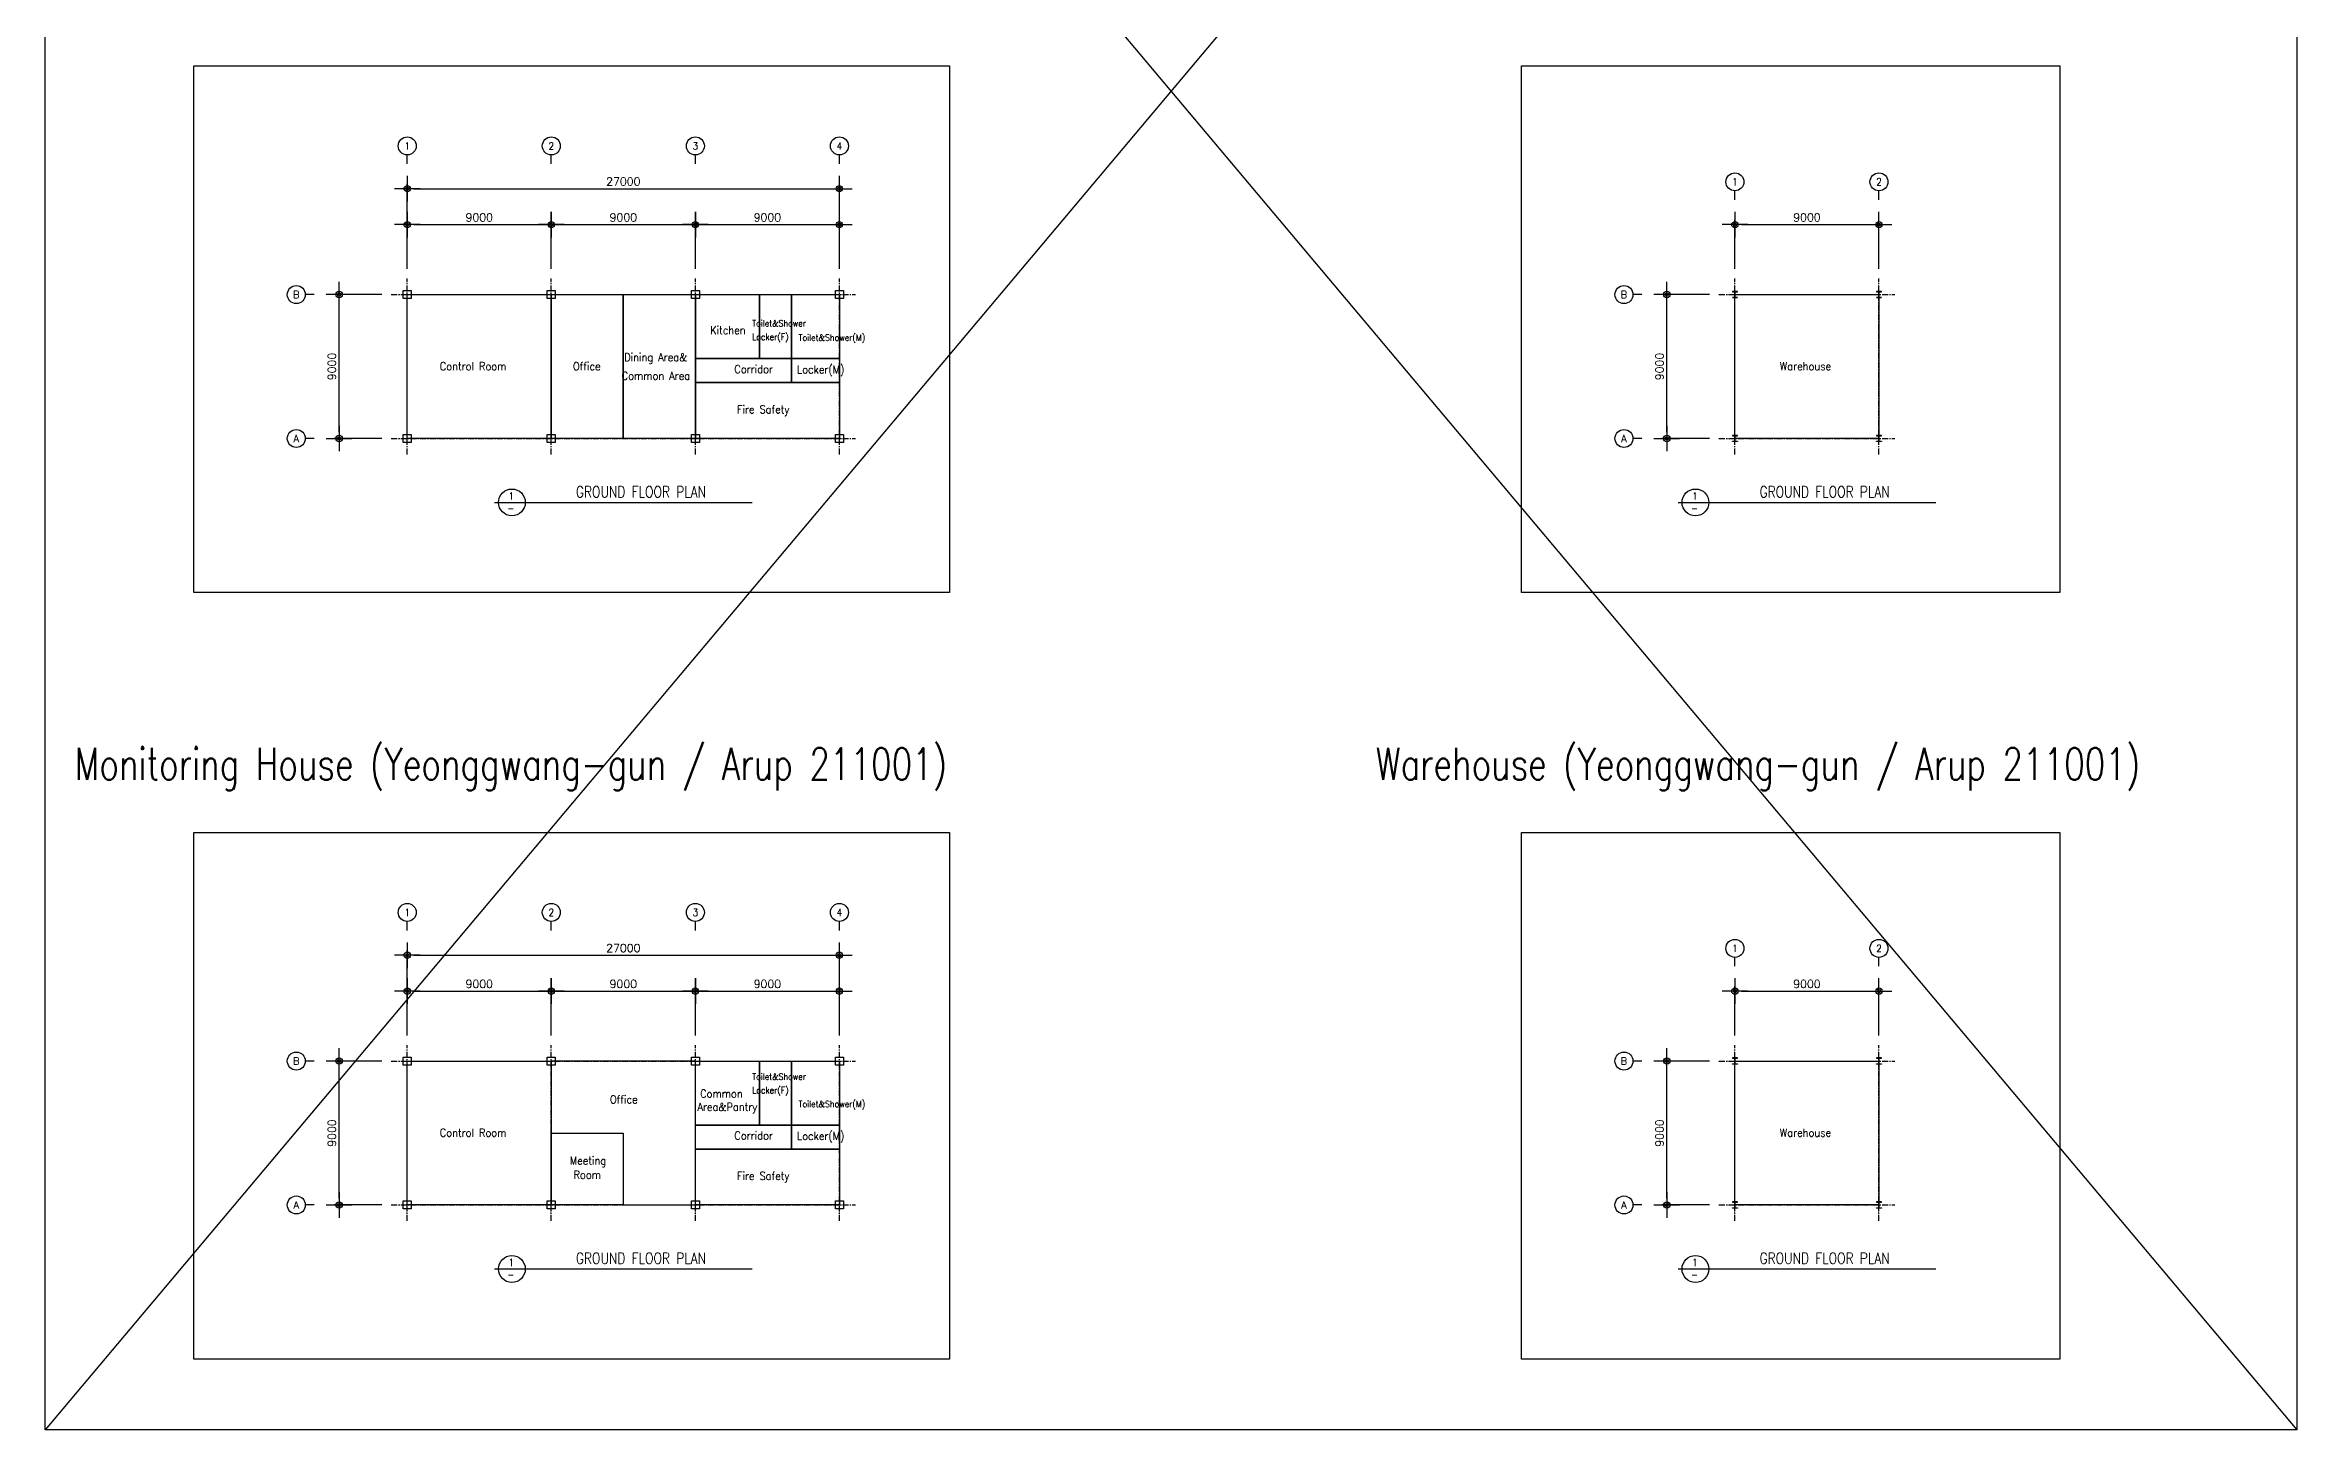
# Model space of a CAD drawing. Header units: millimetres. Extents: x 1547303 to 2238727, y -106680 to 167950.
# Drawn here: x 1641027 to 1781740, y -86151 to 446 of the extents above; entities that cross this region are included whole.
import ezdxf
from ezdxf.enums import TextEntityAlignment as Align

# ---------------------------------------------------------------- set-up
doc = ezdxf.new("R2010")
doc.units = ezdxf.units.MM
doc.header["$LTSCALE"] = 150
doc.linetypes.add('CENTERX2', pattern=[4, 2.5, -0.5, 0.5, -0.5])
doc.layers.get('Defpoints').update_dxf_attribs({"color": 140})
for name, color, linetype in [('0S_Layout', 2, 'Continuous'), ('0S_Steel Col', 2, 'Continuous'), ('7TEXT', 7, 'Continuous'), ('CEN_LINE', 1, 'CENTERX2'), ('DIM', 7, 'Continuous'), ('SYM', 7, 'Continuous'), ('TEXT', 4, 'Continuous'), ('TXT', 2, 'Continuous')]:
    doc.layers.add(name, color=color, linetype=linetype)
doc.styles.add('RomanS', font='romans.shx', dxfattribs={"bigfont": 'whgtxt.shx'})
doc.styles.add('ROMANT', font='ROMANT')
doc.styles.get("Standard").update_dxf_attribs({"font": 'romans.shx', "width": 0.75, "bigfont": 'whgtxt.shx'})
doc.dimstyles.new('HYUN', dxfattribs={"dimscale": 80, "dimtxt": 3, "dimasz": 1, "dimexe": 1.5, "dimexo": 3, "dimgap": 1, "dimtad": 1, "dimdec": 0, "dimzin": 0, "dimdsep": 46, "dimtxsty": 'RomanS', "dimblk": 'd_dot', "dimcen": -1, "dimclrd": 256, "dimclre": 256, "dimclrt": 3, "dimadec": 0, "dimazin": 0, "dimtfac": 1, "dimtdec": 0, "dimtix": 1, "dimtmove": 2, "dimatfit": 3, "dimfxl": 1.5, "dimtolj": 1, "dimtzin": 0, "dimarcsym": 0})

# ---------------------------------------------------------------- blocks, each defined once
blk = doc.blocks.new('d_dot')
for p, q in [((-2, 0), (2, 0)), ((0, -2), (0, 2))]:
    blk.add_line(p, q)
for radius in [0.5, 0.25]:
    blk.add_circle((0, 0), radius)
blk = doc.blocks.new('*D29')
at = {"layer": 'Defpoints', "color": 0}
for p in [(1672662, -10784), (1663662, -14156), (1672662, -14156)]:
    blk.add_point(p, dxfattribs=at)
at = {"layer": 'DIM', "lineweight": -2}
for p, q in [((1663662, -13556), (1663662, -10484)), ((1664062, -10784), (1672262, -10784)), ((1672662, -13556), (1672662, -10484))]:
    blk.add_line(p, q, dxfattribs=at)
at = {"layer": 'DIM', "lineweight": -2, "xscale": 400, "yscale": 400, "zscale": 400, "rotation": 180}
blk.add_blockref('d_dot', (1663662, -10784), dxfattribs=at)
at = {"layer": 'DIM', "lineweight": -2, "xscale": 400, "yscale": 400, "zscale": 400}
blk.add_blockref('d_dot', (1672662, -10784), dxfattribs=at)
at = {"layer": 'DIM', "color": 3, "insert": (1668162, -10334), "char_height": 500, "attachment_point": 5, "style": 'RomanS'}
blk.add_mtext('\\A1;9000', dxfattribs=at)
blk = doc.blocks.new('*D30')
at = {"layer": 'Defpoints', "color": 0}
for p in [(1659403, -15156), (1662662, -15156), (1662662, -24156)]:
    blk.add_point(p, dxfattribs=at)
at = {"layer": 'DIM', "lineweight": -2}
for p, q in [((1662062, -15156), (1659103, -15156)), ((1659403, -23756), (1659403, -15556)), ((1662062, -24156), (1659103, -24156))]:
    blk.add_line(p, q, dxfattribs=at)
at = {"layer": 'DIM', "lineweight": -2, "xscale": 400, "yscale": 400, "zscale": 400}
for p, rotation in [((1659403, -15156), 90), ((1659403, -24156), 270)]:
    blk.add_blockref('d_dot', p, dxfattribs=dict(at, rotation=rotation))
at = {"layer": 'DIM', "color": 3, "insert": (1658953, -19656), "char_height": 500, "attachment_point": 5, "rotation": 90, "style": 'RomanS'}
blk.add_mtext('\\A1;9000', dxfattribs=at)
blk = doc.blocks.new('*D31')
at = {"layer": 'Defpoints', "color": 0}
for p in [(1690662, -8539), (1663662, -14156), (1690662, -14156)]:
    blk.add_point(p, dxfattribs=at)
at = {"layer": 'DIM', "lineweight": -2}
for p, q in [((1663662, -13556), (1663662, -8239)), ((1690662, -13556), (1690662, -8239)), ((1664062, -8539), (1690262, -8539))]:
    blk.add_line(p, q, dxfattribs=at)
at = {"layer": 'DIM', "lineweight": -2, "xscale": 400, "yscale": 400, "zscale": 400, "rotation": 180}
blk.add_blockref('d_dot', (1663662, -8539), dxfattribs=at)
at = {"layer": 'DIM', "lineweight": -2, "xscale": 400, "yscale": 400, "zscale": 400}
blk.add_blockref('d_dot', (1690662, -8539), dxfattribs=at)
at = {"layer": 'DIM', "color": 3, "insert": (1677162, -8089), "char_height": 500, "attachment_point": 5, "style": 'RomanS'}
blk.add_mtext('\\A1;27000', dxfattribs=at)
blk = doc.blocks.new('*D32')
at = {"layer": 'Defpoints', "color": 0}
for p in [(1681662, -10784), (1672662, -14156), (1681662, -14156)]:
    blk.add_point(p, dxfattribs=at)
at = {"layer": 'DIM', "lineweight": -2}
for p, q in [((1672662, -13556), (1672662, -10484)), ((1673062, -10784), (1681262, -10784)), ((1681662, -13556), (1681662, -10484))]:
    blk.add_line(p, q, dxfattribs=at)
at = {"layer": 'DIM', "lineweight": -2, "xscale": 400, "yscale": 400, "zscale": 400, "rotation": 180}
blk.add_blockref('d_dot', (1672662, -10784), dxfattribs=at)
at = {"layer": 'DIM', "lineweight": -2, "xscale": 400, "yscale": 400, "zscale": 400}
blk.add_blockref('d_dot', (1681662, -10784), dxfattribs=at)
at = {"layer": 'DIM', "color": 3, "insert": (1677162, -10334), "char_height": 500, "attachment_point": 5, "style": 'RomanS'}
blk.add_mtext('\\A1;9000', dxfattribs=at)
blk = doc.blocks.new('*D33')
at = {"layer": 'Defpoints', "color": 0}
for p in [(1690662, -10784), (1681662, -14156), (1690662, -14156)]:
    blk.add_point(p, dxfattribs=at)
at = {"layer": 'DIM', "lineweight": -2}
for p, q in [((1681662, -13556), (1681662, -10484)), ((1682062, -10784), (1690262, -10784)), ((1690662, -13556), (1690662, -10484))]:
    blk.add_line(p, q, dxfattribs=at)
at = {"layer": 'DIM', "lineweight": -2, "xscale": 400, "yscale": 400, "zscale": 400, "rotation": 180}
blk.add_blockref('d_dot', (1681662, -10784), dxfattribs=at)
at = {"layer": 'DIM', "lineweight": -2, "xscale": 400, "yscale": 400, "zscale": 400}
blk.add_blockref('d_dot', (1690662, -10784), dxfattribs=at)
at = {"layer": 'DIM', "color": 3, "insert": (1686162, -10334), "char_height": 500, "attachment_point": 5, "style": 'RomanS'}
blk.add_mtext('\\A1;9000', dxfattribs=at)
blk = doc.blocks.new('*D34')
at = {"layer": 'Defpoints', "color": 0}
for p in [(1742363, -15156), (1745622, -15156), (1745622, -24156)]:
    blk.add_point(p, dxfattribs=at)
at = {"layer": 'DIM', "lineweight": -2}
for p, q in [((1745022, -15156), (1742063, -15156)), ((1742363, -23756), (1742363, -15556)), ((1745022, -24156), (1742063, -24156))]:
    blk.add_line(p, q, dxfattribs=at)
at = {"layer": 'DIM', "lineweight": -2, "xscale": 400, "yscale": 400, "zscale": 400}
for p, rotation in [((1742363, -15156), 90), ((1742363, -24156), 270)]:
    blk.add_blockref('d_dot', p, dxfattribs=dict(at, rotation=rotation))
at = {"layer": 'DIM', "color": 3, "insert": (1741913, -19656), "char_height": 500, "attachment_point": 5, "rotation": 90, "style": 'RomanS'}
blk.add_mtext('\\A1;9000', dxfattribs=at)
blk = doc.blocks.new('*D35')
at = {"layer": 'Defpoints', "color": 0}
for p in [(1755622, -10784), (1746622, -14156), (1755622, -14156)]:
    blk.add_point(p, dxfattribs=at)
at = {"layer": 'DIM', "lineweight": -2}
for p, q in [((1746622, -13556), (1746622, -10484)), ((1747022, -10784), (1755222, -10784)), ((1755622, -13556), (1755622, -10484))]:
    blk.add_line(p, q, dxfattribs=at)
at = {"layer": 'DIM', "lineweight": -2, "xscale": 400, "yscale": 400, "zscale": 400, "rotation": 180}
blk.add_blockref('d_dot', (1746622, -10784), dxfattribs=at)
at = {"layer": 'DIM', "lineweight": -2, "xscale": 400, "yscale": 400, "zscale": 400}
blk.add_blockref('d_dot', (1755622, -10784), dxfattribs=at)
at = {"layer": 'DIM', "color": 3, "insert": (1751122, -10334), "char_height": 500, "attachment_point": 5, "style": 'RomanS'}
blk.add_mtext('\\A1;9000', dxfattribs=at)
blk = doc.blocks.new('A$C56473683')
at = {"layer": '0S_Steel Col'}
for p, q in [((-25, 420), (-25, 400)), ((275, 420), (-25, 420)), ((-25, 400), (109, 400)), ((-25, 50), (109, 50)), ((-25, 30), (-25, 50)), ((275, 30), (-25, 30)), ((119, 60), (119, 390)), ((119, 225), (131, 225)), ((131, 390), (131, 60)), ((141, 400), (275, 400)), ((141, 50), (275, 50)), ((275, 400), (275, 420)), ((275, 50), (275, 30))]:
    blk.add_line(p, q, dxfattribs=at)
for centre, start, end in [((109, 390), 0, 90), ((109, 60), 270, 0), ((141, 390), 90, 180), ((141, 60), 180, 270)]:
    blk.add_arc(centre, 10, start, end, dxfattribs=at)
blk = doc.blocks.new('*D36')
at = {"layer": 'Defpoints', "color": 0}
for p in [(1672662, -58710), (1663662, -62083), (1672662, -62083)]:
    blk.add_point(p, dxfattribs=at)
at = {"layer": 'DIM', "lineweight": -2}
for p, q in [((1663662, -61483), (1663662, -58410)), ((1664062, -58710), (1672262, -58710)), ((1672662, -61483), (1672662, -58410))]:
    blk.add_line(p, q, dxfattribs=at)
at = {"layer": 'DIM', "lineweight": -2, "xscale": 400, "yscale": 400, "zscale": 400, "rotation": 180}
blk.add_blockref('d_dot', (1663662, -58710), dxfattribs=at)
at = {"layer": 'DIM', "lineweight": -2, "xscale": 400, "yscale": 400, "zscale": 400}
blk.add_blockref('d_dot', (1672662, -58710), dxfattribs=at)
at = {"layer": 'DIM', "color": 3, "insert": (1668162, -58260), "char_height": 500, "attachment_point": 5, "style": 'RomanS'}
blk.add_mtext('\\A1;9000', dxfattribs=at)
blk = doc.blocks.new('*D37')
at = {"layer": 'Defpoints', "color": 0}
for p in [(1659403, -63083), (1662662, -63083), (1662662, -72083)]:
    blk.add_point(p, dxfattribs=at)
at = {"layer": 'DIM', "lineweight": -2}
for p, q in [((1662062, -63083), (1659103, -63083)), ((1659403, -71683), (1659403, -63483)), ((1662062, -72083), (1659103, -72083))]:
    blk.add_line(p, q, dxfattribs=at)
at = {"layer": 'DIM', "lineweight": -2, "xscale": 400, "yscale": 400, "zscale": 400}
for p, rotation in [((1659403, -63083), 90), ((1659403, -72083), 270)]:
    blk.add_blockref('d_dot', p, dxfattribs=dict(at, rotation=rotation))
at = {"layer": 'DIM', "color": 3, "insert": (1658953, -67583), "char_height": 500, "attachment_point": 5, "rotation": 90, "style": 'RomanS'}
blk.add_mtext('\\A1;9000', dxfattribs=at)
blk = doc.blocks.new('*D38')
at = {"layer": 'Defpoints', "color": 0}
for p in [(1690662, -56466), (1663662, -62083), (1690662, -62083)]:
    blk.add_point(p, dxfattribs=at)
at = {"layer": 'DIM', "lineweight": -2}
for p, q in [((1663662, -61483), (1663662, -56166)), ((1690662, -61483), (1690662, -56166)), ((1664062, -56466), (1690262, -56466))]:
    blk.add_line(p, q, dxfattribs=at)
at = {"layer": 'DIM', "lineweight": -2, "xscale": 400, "yscale": 400, "zscale": 400, "rotation": 180}
blk.add_blockref('d_dot', (1663662, -56466), dxfattribs=at)
at = {"layer": 'DIM', "lineweight": -2, "xscale": 400, "yscale": 400, "zscale": 400}
blk.add_blockref('d_dot', (1690662, -56466), dxfattribs=at)
at = {"layer": 'DIM', "color": 3, "insert": (1677162, -56016), "char_height": 500, "attachment_point": 5, "style": 'RomanS'}
blk.add_mtext('\\A1;27000', dxfattribs=at)
blk = doc.blocks.new('*D39')
at = {"layer": 'Defpoints', "color": 0}
for p in [(1681662, -58710), (1672662, -62083), (1681662, -62083)]:
    blk.add_point(p, dxfattribs=at)
at = {"layer": 'DIM', "lineweight": -2}
for p, q in [((1672662, -61483), (1672662, -58410)), ((1673062, -58710), (1681262, -58710)), ((1681662, -61483), (1681662, -58410))]:
    blk.add_line(p, q, dxfattribs=at)
at = {"layer": 'DIM', "lineweight": -2, "xscale": 400, "yscale": 400, "zscale": 400, "rotation": 180}
blk.add_blockref('d_dot', (1672662, -58710), dxfattribs=at)
at = {"layer": 'DIM', "lineweight": -2, "xscale": 400, "yscale": 400, "zscale": 400}
blk.add_blockref('d_dot', (1681662, -58710), dxfattribs=at)
at = {"layer": 'DIM', "color": 3, "insert": (1677162, -58260), "char_height": 500, "attachment_point": 5, "style": 'RomanS'}
blk.add_mtext('\\A1;9000', dxfattribs=at)
blk = doc.blocks.new('*D40')
at = {"layer": 'Defpoints', "color": 0}
for p in [(1690662, -58710), (1681662, -62083), (1690662, -62083)]:
    blk.add_point(p, dxfattribs=at)
at = {"layer": 'DIM', "lineweight": -2}
for p, q in [((1681662, -61483), (1681662, -58410)), ((1682062, -58710), (1690262, -58710)), ((1690662, -61483), (1690662, -58410))]:
    blk.add_line(p, q, dxfattribs=at)
at = {"layer": 'DIM', "lineweight": -2, "xscale": 400, "yscale": 400, "zscale": 400, "rotation": 180}
blk.add_blockref('d_dot', (1681662, -58710), dxfattribs=at)
at = {"layer": 'DIM', "lineweight": -2, "xscale": 400, "yscale": 400, "zscale": 400}
blk.add_blockref('d_dot', (1690662, -58710), dxfattribs=at)
at = {"layer": 'DIM', "color": 3, "insert": (1686162, -58260), "char_height": 500, "attachment_point": 5, "style": 'RomanS'}
blk.add_mtext('\\A1;9000', dxfattribs=at)
blk = doc.blocks.new('*D41')
at = {"layer": 'Defpoints', "color": 0}
for p in [(1742363, -63083), (1745622, -63083), (1745622, -72083)]:
    blk.add_point(p, dxfattribs=at)
at = {"layer": 'DIM', "lineweight": -2}
for p, q in [((1745022, -63083), (1742063, -63083)), ((1742363, -71683), (1742363, -63483)), ((1745022, -72083), (1742063, -72083))]:
    blk.add_line(p, q, dxfattribs=at)
at = {"layer": 'DIM', "lineweight": -2, "xscale": 400, "yscale": 400, "zscale": 400}
for p, rotation in [((1742363, -63083), 90), ((1742363, -72083), 270)]:
    blk.add_blockref('d_dot', p, dxfattribs=dict(at, rotation=rotation))
at = {"layer": 'DIM', "color": 3, "insert": (1741913, -67583), "char_height": 500, "attachment_point": 5, "rotation": 90, "style": 'RomanS'}
blk.add_mtext('\\A1;9000', dxfattribs=at)
blk = doc.blocks.new('*D42')
at = {"layer": 'Defpoints', "color": 0}
for p in [(1755622, -58710), (1746622, -62083), (1755622, -62083)]:
    blk.add_point(p, dxfattribs=at)
at = {"layer": 'DIM', "lineweight": -2}
for p, q in [((1746622, -61483), (1746622, -58410)), ((1747022, -58710), (1755222, -58710)), ((1755622, -61483), (1755622, -58410))]:
    blk.add_line(p, q, dxfattribs=at)
at = {"layer": 'DIM', "lineweight": -2, "xscale": 400, "yscale": 400, "zscale": 400, "rotation": 180}
blk.add_blockref('d_dot', (1746622, -58710), dxfattribs=at)
at = {"layer": 'DIM', "lineweight": -2, "xscale": 400, "yscale": 400, "zscale": 400}
blk.add_blockref('d_dot', (1755622, -58710), dxfattribs=at)
at = {"layer": 'DIM', "color": 3, "insert": (1751122, -58260), "char_height": 500, "attachment_point": 5, "style": 'RomanS'}
blk.add_mtext('\\A1;9000', dxfattribs=at)

msp = doc.modelspace()

# ---------------------------------------------------------------- linework, layer by layer
at = {"color": 1}
for points in [[(1650327.9, -862.3), (1697535.4, -862.3), (1697535.4, -33788.7), (1650327.9, -33788.7)], [(1733287.9, -862.3), (1766920.1, -862.3), (1766920.1, -33788.7), (1733287.9, -33788.7)], [(1650327.9, -48788.7), (1697535.4, -48788.7), (1697535.4, -81715.1), (1650327.9, -81715.1)], [(1733287.9, -48788.7), (1766920.1, -48788.7), (1766920.1, -81715.1), (1733287.9, -81715.1)]]:
    msp.add_lwpolyline(points, close=True, dxfattribs=at)
at = {"layer": '0S_Layout', "color": 1}
for p, q in [((1781739.6, 81263.6), (1641027.3, -86151.4)), ((1641027.3, 81263.6), (1781739.6, -86151.4))]:
    msp.add_line(p, q, dxfattribs=at)
msp.add_lwpolyline([(1641027.3, 81263.6), (1781739.6, 81263.6), (1781739.6, -86151.4), (1641027.3, -86151.4)], close=True, dxfattribs=at)
at = {"layer": '0S_Layout'}
for points in [[(1663411.9, -14906.3), (1663911.9, -14906.3), (1663911.9, -15406.3), (1663411.9, -15406.3)], [(1663661.9, -15156.3), (1672661.9, -15156.3), (1672661.9, -24156.3), (1663661.9, -24156.3)], [(1672411.9, -14906.3), (1672911.9, -14906.3), (1672911.9, -15406.3), (1672411.9, -15406.3)], [(1672661.9, -15156.3), (1677161.9, -15156.3), (1677161.9, -24156.3), (1672661.9, -24156.3)], [(1677161.9, -15156.3), (1681661.9, -15156.3), (1681661.9, -24156.3), (1677161.9, -24156.3)], [(1681411.9, -14906.3), (1681911.9, -14906.3), (1681911.9, -15406.3), (1681411.9, -15406.3)], [(1681661.9, -15156.3), (1685661.9, -15156.3), (1685661.9, -19156.3), (1681661.9, -19156.3)], [(1685661.9, -15156.3), (1687661.9, -15156.3), (1687661.9, -19156.3), (1685661.9, -19156.3)], [(1687661.9, -15156.3), (1690661.9, -15156.3), (1690661.9, -19156.3), (1687661.9, -19156.3)], [(1690411.9, -14906.3), (1690911.9, -14906.3), (1690911.9, -15406.3), (1690411.9, -15406.3)], [(1746621.9, -15156.3), (1755621.9, -15156.3), (1755621.9, -24156.3), (1746621.9, -24156.3)], [(1681661.9, -19156.3), (1687661.9, -19156.3), (1687661.9, -20656.3), (1681661.9, -20656.3)], [(1687661.9, -19156.3), (1690661.9, -19156.3), (1690661.9, -20656.3), (1687661.9, -20656.3)], [(1681661.9, -20656.3), (1690661.9, -20656.3), (1690661.9, -24156.3), (1681661.9, -24156.3)], [(1663411.9, -23906.3), (1663911.9, -23906.3), (1663911.9, -24406.3), (1663411.9, -24406.3)], [(1672411.9, -23906.3), (1672911.9, -23906.3), (1672911.9, -24406.3), (1672411.9, -24406.3)], [(1681411.9, -23906.3), (1681911.9, -23906.3), (1681911.9, -24406.3), (1681411.9, -24406.3)], [(1690411.9, -23906.3), (1690911.9, -23906.3), (1690911.9, -24406.3), (1690411.9, -24406.3)], [(1663411.9, -62832.7), (1663911.9, -62832.7), (1663911.9, -63332.7), (1663411.9, -63332.7)], [(1663661.9, -63082.7), (1672661.9, -63082.7), (1672661.9, -72082.7), (1663661.9, -72082.7)], [(1672411.9, -62832.7), (1672911.9, -62832.7), (1672911.9, -63332.7), (1672411.9, -63332.7)], [(1681411.9, -62832.7), (1681911.9, -62832.7), (1681911.9, -63332.7), (1681411.9, -63332.7)], [(1681661.9, -63082.7), (1685661.9, -63082.7), (1685661.9, -67082.7), (1681661.9, -67082.7)], [(1685661.9, -63082.7), (1687661.9, -63082.7), (1687661.9, -67082.7), (1685661.9, -67082.7)], [(1687661.9, -63082.7), (1690661.9, -63082.7), (1690661.9, -67082.7), (1687661.9, -67082.7)], [(1690411.9, -62832.7), (1690911.9, -62832.7), (1690911.9, -63332.7), (1690411.9, -63332.7)], [(1746621.9, -63082.7), (1755621.9, -63082.7), (1755621.9, -72082.7), (1746621.9, -72082.7)], [(1681661.9, -67082.7), (1687661.9, -67082.7), (1687661.9, -68582.7), (1681661.9, -68582.7)], [(1687661.9, -67082.7), (1690661.9, -67082.7), (1690661.9, -68582.7), (1687661.9, -68582.7)], [(1672661.9, -67582.7), (1677161.9, -67582.7), (1677161.9, -72082.7), (1672661.9, -72082.7)], [(1681661.9, -68582.7), (1690661.9, -68582.7), (1690661.9, -72082.7), (1681661.9, -72082.7)], [(1663411.9, -71832.7), (1663911.9, -71832.7), (1663911.9, -72332.7), (1663411.9, -72332.7)], [(1672411.9, -71832.7), (1672911.9, -71832.7), (1672911.9, -72332.7), (1672411.9, -72332.7)], [(1681411.9, -71832.7), (1681911.9, -71832.7), (1681911.9, -72332.7), (1681411.9, -72332.7)], [(1690411.9, -71832.7), (1690911.9, -71832.7), (1690911.9, -72332.7), (1690411.9, -72332.7)]]:
    msp.add_lwpolyline(points, close=True, dxfattribs=at)
msp.add_lwpolyline([(1672661.9, -63082.7), (1672661.9, -67582.7), (1677161.9, -67582.7), (1677161.9, -72082.7), (1681661.9, -72082.7), (1681661.9, -63082.7), (1672661.9, -63082.7)], dxfattribs=at)
at = {"layer": 'CEN_LINE'}
for p, q in [((1662661.9, -15156.3), (1691661.9, -15156.3)), ((1663661.9, -25156.3), (1663661.9, -14156.3)), ((1672661.9, -25156.3), (1672661.9, -14156.3)), ((1681661.9, -25156.3), (1681661.9, -14156.3)), ((1690661.9, -25156.3), (1690661.9, -14156.3)), ((1745621.9, -15156.3), (1756621.9, -15156.3)), ((1746621.9, -25156.3), (1746621.9, -14156.3)), ((1755621.9, -25156.3), (1755621.9, -14156.3)), ((1662661.9, -24156.3), (1691661.9, -24156.3)), ((1745621.9, -24156.3), (1756621.9, -24156.3)), ((1662661.9, -63082.7), (1691661.9, -63082.7)), ((1663661.9, -73082.7), (1663661.9, -62082.7)), ((1672661.9, -73082.7), (1672661.9, -62082.7)), ((1681661.9, -73082.7), (1681661.9, -62082.7)), ((1690661.9, -73082.7), (1690661.9, -62082.7)), ((1745621.9, -63082.7), (1756621.9, -63082.7)), ((1746621.9, -73082.7), (1746621.9, -62082.7)), ((1755621.9, -73082.7), (1755621.9, -62082.7)), ((1662661.9, -72082.7), (1691661.9, -72082.7)), ((1745621.9, -72082.7), (1756621.9, -72082.7))]:
    msp.add_line(p, q, dxfattribs=at)
at = {"layer": 'SYM', "color": 7}
for p, q in [((1663661.9, -6989.2), (1663661.9, -6426.7)), ((1672661.9, -6989.2), (1672661.9, -6426.7)), ((1681661.9, -6989.2), (1681661.9, -6426.7)), ((1690661.9, -6989.2), (1690661.9, -6426.7)), ((1746621.9, -9234), (1746621.9, -8671.5)), ((1755621.9, -9234), (1755621.9, -8671.5)), ((1657853.3, -15156.3), (1657290.8, -15156.3)), ((1740813.3, -15156.3), (1740250.8, -15156.3)), ((1657853.3, -24156.3), (1657290.8, -24156.3)), ((1740813.3, -24156.3), (1740250.8, -24156.3)), ((1663661.9, -54915.5), (1663661.9, -54353)), ((1672661.9, -54915.5), (1672661.9, -54353)), ((1681661.9, -54915.5), (1681661.9, -54353)), ((1690661.9, -54915.5), (1690661.9, -54353)), ((1746621.9, -57160.4), (1746621.9, -56597.9)), ((1755621.9, -57160.4), (1755621.9, -56597.9)), ((1657853.3, -63082.7), (1657290.8, -63082.7)), ((1740813.3, -63082.7), (1740250.8, -63082.7)), ((1657853.3, -72082.7), (1657290.8, -72082.7)), ((1740813.3, -72082.7), (1740250.8, -72082.7))]:
    msp.add_line(p, q, dxfattribs=at)
for centre in [(1663661.9, -5864.2), (1672661.9, -5864.2), (1681661.9, -5864.2), (1690661.9, -5864.2), (1746621.9, -8109), (1755621.9, -8109), (1656728.3, -15156.3), (1739688.3, -15156.3), (1656728.3, -24156.3), (1739688.3, -24156.3), (1663661.9, -53790.5), (1672661.9, -53790.5), (1681661.9, -53790.5), (1690661.9, -53790.5), (1746621.9, -56035.4), (1755621.9, -56035.4), (1656728.3, -63082.7), (1739688.3, -63082.7), (1656728.3, -72082.7), (1739688.3, -72082.7)]:
    msp.add_circle(centre, 562.5, dxfattribs=at)
at = {"layer": 'TXT', "color": 7}
for p, q in [((1669118.3, -28156.3), (1685205.4, -28156.3)), ((1743078.3, -28156.3), (1759165.4, -28156.3)), ((1669118.3, -76082.7), (1685205.4, -76082.7)), ((1743078.3, -76082.7), (1759165.4, -76082.7))]:
    msp.add_line(p, q, dxfattribs=at)
for centre in [(1670196.2, -28156.3), (1744156.2, -28156.3), (1670196.2, -76082.7), (1744156.2, -76082.7)]:
    msp.add_circle(centre, 840, dxfattribs=at)

# ---------------------------------------------------------------- block references
at = {"layer": '0S_Steel Col', "xscale": -1, "rotation": 180}
for p in [(1746496.9, -14931.3), (1755496.9, -14931.3), (1746496.9, -23931.3), (1755496.9, -23931.3), (1746496.9, -62857.7), (1755496.9, -62857.7), (1746496.9, -71857.7), (1755496.9, -71857.7)]:
    msp.add_blockref('A$C56473683', p, dxfattribs=at)

# ---------------------------------------------------------------- texts
at = {"layer": '7TEXT', "color": 3, "style": 'RomanS', "width": 0.9}
for s, p in [('1', (1663661.9, -5864.2)), ('2', (1672661.9, -5864.2)), ('3', (1681661.9, -5864.2)), ('4', (1690661.9, -5864.2)), ('1', (1746621.9, -8109)), ('2', (1755621.9, -8109)), ('1', (1663661.9, -53790.5)), ('2', (1672661.9, -53790.5)), ('3', (1681661.9, -53790.5)), ('4', (1690661.9, -53790.5)), ('1', (1746621.9, -56035.4)), ('2', (1755621.9, -56035.4))]:
    msp.add_text(s, height=450, dxfattribs=at).set_placement(p, align=Align.MIDDLE_CENTER)
at = {"layer": '7TEXT', "color": 3, "style": 'RomanS'}
for s, p in [('B', (1656728.3, -15156.3)), ('B', (1739688.3, -15156.3)), ('A', (1656728.3, -24156.3)), ('A', (1739688.3, -24156.3)), ('B', (1656728.3, -63082.7)), ('B', (1739688.3, -63082.7)), ('A', (1656728.3, -72082.7)), ('A', (1739688.3, -72082.7))]:
    msp.add_text(s, height=450, dxfattribs=at).set_placement(p, align=Align.MIDDLE_CENTER)
at = {"layer": 'TEXT', "style": 'RomanS', "width": 0.9}
for s, height, p in [('Toilet&Shower', 400, (1685209.1, -16956.3)), ('Kitchen', 500, (1682585, -17384.8)), ('Locker(F)', 400, (1685209.1, -17801.7)), ('Toilet&Shower(M)', 400, (1688112.4, -17844.1)), ('Control Room', 500, (1665691.6, -19636.8)), ('Office', 500, (1674007.5, -19636.8)), ('Dining Area&', 500, (1677219.1, -19075.9)), ('Corridor', 500, (1684100.5, -19817.8)), ('Locker(M)', 500, (1688011.2, -19840.8)), ('Warehouse', 500, (1749426.8, -19636.8)), ('Common Area', 500, (1677058, -20237.2)), ('Fire Safety', 500, (1684261.9, -22335.8)), ('Toilet&Shower', 400, (1685209.1, -64058.6)), ('Locker(F)', 400, (1685209.1, -64904)), ('Office', 500, (1676320.9, -65481.6)), ('Area&Pantry', 500, (1681791.8, -65951.5)), ('Common', 500, (1681962.5, -65120)), ('Toilet&Shower(M)', 400, (1688112.4, -65770.5)), ('Control Room', 500, (1665691.6, -67563.2)), ('Corridor', 500, (1684100.5, -67744.2)), ('Locker(M)', 500, (1688011.2, -67767.2)), ('Warehouse', 500, (1749426.8, -67563.2)), ('Meeting', 500, (1673816, -69309.7)), ('Room', 500, (1674050.2, -70196.3)), ('Fire Safety', 500, (1684261.9, -70262.2))]:
    msp.add_text(s, height=height, dxfattribs=at).set_placement(p, align=Align.MIDDLE_LEFT)
at = {"layer": 'TEXT', "width": 0.75}
for s, p in [('Monitoring House (Yeonggwang-gun / Arup 211001)', (1642881.4, -44504.7)), ('Warehouse (Yeonggwang-gun / Arup 211001)', (1724189.2, -44504.7))]:
    msp.add_text(s, height=2000, dxfattribs=at).set_placement(p, align=Align.MIDDLE_LEFT)
at = {"layer": 'TXT', "color": 7, "style": 'ROMANT', "width": 0.8}
for s, p in [('1', (1670008.6, -27975.3)), ('1', (1743968.6, -27975.3)), ('-', (1669935.8, -28746.7)), ('-', (1743895.8, -28746.7)), ('1', (1670008.6, -75901.7)), ('1', (1743968.6, -75901.7)), ('-', (1669935.8, -76673.1)), ('-', (1743895.8, -76673.1))]:
    msp.add_text(s, height=448, dxfattribs=at).set_placement(p)
for p in [(1682334.4, -27841.1), (1756294.4, -27841.1), (1682334.4, -75767.4), (1756294.4, -75767.4)]:
    msp.add_text('GROUND FLOOR PLAN', height=700, dxfattribs=at).set_placement(p, align=Align.RIGHT)

# ---------------------------------------------------------------- dimensions: what is measured, and where the dimension line sits
at = {"layer": 'DIM'}
for base, p1, p2, picture, middle in [((1690661.9, -8539.2), (1663661.9, -14156.3), (1690661.9, -14156.3), '*D31', (1677161.9, -8089.2)), ((1672661.9, -10784), (1663661.9, -14156.3), (1672661.9, -14156.3), '*D29', (1668161.9, -10334)), ((1681661.9, -10784), (1672661.9, -14156.3), (1681661.9, -14156.3), '*D32', (1677161.9, -10334)), ((1690661.9, -10784), (1681661.9, -14156.3), (1690661.9, -14156.3), '*D33', (1686161.9, -10334)), ((1755621.9, -10784), (1746621.9, -14156.3), (1755621.9, -14156.3), '*D35', (1751121.9, -10334)), ((1690661.9, -56465.5), (1663661.9, -62082.7), (1690661.9, -62082.7), '*D38', (1677161.9, -56015.5)), ((1672661.9, -58710.4), (1663661.9, -62082.7), (1672661.9, -62082.7), '*D36', (1668161.9, -58260.4)), ((1681661.9, -58710.4), (1672661.9, -62082.7), (1681661.9, -62082.7), '*D39', (1677161.9, -58260.4)), ((1690661.9, -58710.4), (1681661.9, -62082.7), (1690661.9, -62082.7), '*D40', (1686161.9, -58260.4)), ((1755621.9, -58710.4), (1746621.9, -62082.7), (1755621.9, -62082.7), '*D42', (1751121.9, -58260.4))]:
    dim = msp.add_linear_dim(base=base, p1=p1, p2=p2, dimstyle='HYUN', override={"dimscale": 200, "dimtxt": 2.5, "dimasz": 2}, dxfattribs=at)
    dim.commit()
    dim.dimension.update_dxf_attribs({"geometry": picture, "text_midpoint": middle})
for base, p1, p2, picture, middle in [((1659403.3, -15156.3), (1662661.9, -24156.3), (1662661.9, -15156.3), '*D30', (1658953.3, -19656.3)), ((1742363.3, -15156.3), (1745621.9, -24156.3), (1745621.9, -15156.3), '*D34', (1741913.3, -19656.3)), ((1659403.3, -63082.7), (1662661.9, -72082.7), (1662661.9, -63082.7), '*D37', (1658953.3, -67582.7)), ((1742363.3, -63082.7), (1745621.9, -72082.7), (1745621.9, -63082.7), '*D41', (1741913.3, -67582.7))]:
    dim = msp.add_linear_dim(base=base, p1=p1, p2=p2, angle=90, dimstyle='HYUN', override={"dimscale": 200, "dimtxt": 2.5, "dimasz": 2}, dxfattribs=at)
    dim.commit()
    dim.dimension.update_dxf_attribs({"geometry": picture, "text_midpoint": middle})

doc.saveas('drawing.dxf')
